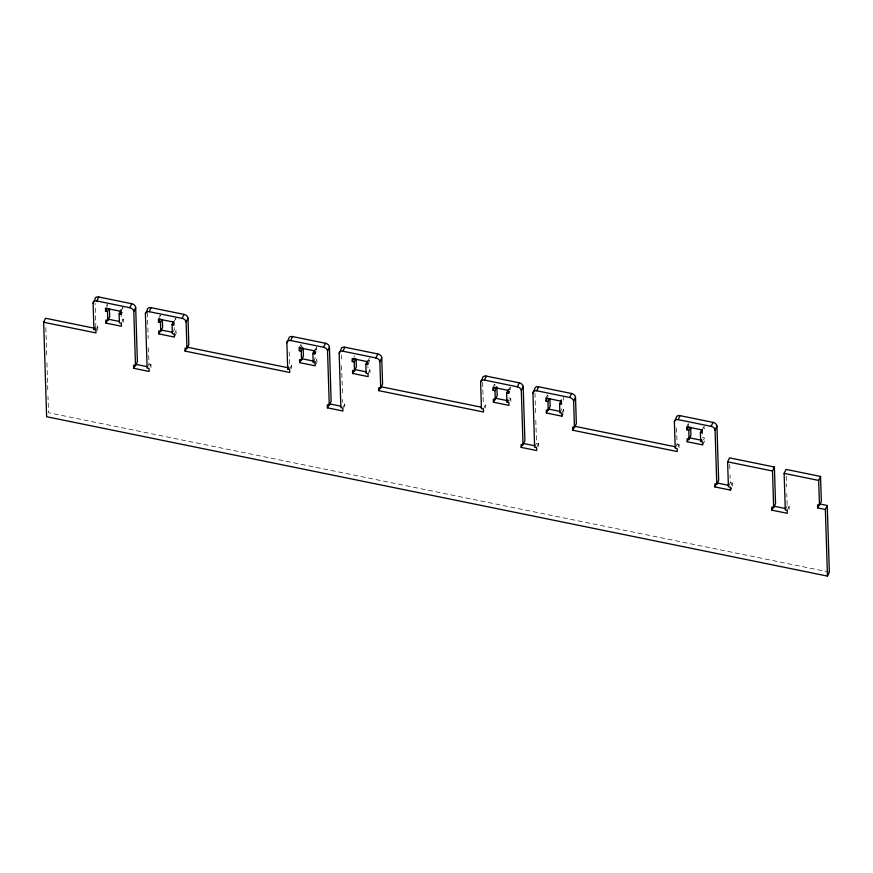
<?xml version="1.0" encoding="UTF-8"?>
<svg xmlns="http://www.w3.org/2000/svg" width="873" height="873" viewBox="0 0 873 873"><rect width="100%" height="100%" fill="white"/><g stroke="black" fill="none" stroke-linecap="round" stroke-linejoin="round"><path stroke-width="0.65" stroke-dasharray="4.37 3.27" d="M94.884 327.55L95.823 325.553L95.113 303.149M106.397 306.183L107.346 304.186L107.434 307.165M95.877 329.939L97.765 325.945L95.823 325.553M96.914 330.922L97.852 328.925L97.765 325.945M121.434 310.341L122.842 307.351L122.94 310.33L120.998 309.937M121.805 322.279L123.224 319.289L121.282 318.885L121.161 315.055M158.886 317.99L160.305 315L160.403 317.979M147.602 367.075L149.01 364.074L148.421 345.108M150.003 366.464L150.953 364.467L149.01 364.074M174.393 321.155L175.8 318.154L175.899 321.144M173.301 331.696L174.24 329.699L174.12 325.858M174.294 334.086L176.182 330.092L174.24 329.699M174.862 336.072L176.27 333.082L176.182 330.092M299.21 347.727L300.628 344.726M289.629 369.486L291.517 365.492L289.574 365.1L289.17 351.917M314.716 350.891L316.604 346.897M313.625 361.433L315.044 358.432L314.957 355.878M315.088 362.819L316.975 358.836L315.044 358.432M315.655 364.805L317.074 361.815L316.975 358.836M342.816 408.007L344.704 404.013L342.773 403.621L342.642 399.561M367.675 361.695L369.563 357.701L369.65 360.691L367.773 364.685M368.046 373.633L369.934 369.639L368.002 369.246L367.915 366.693M493.441 386.27L494.391 384.273M483.391 409.033L485.279 405.039L483.336 404.646M508.468 390.438L509.887 387.437M509.788 400.369L510.738 398.383L508.795 397.979L508.719 395.425M545.931 398.077L547.349 395.087M534.636 447.162L536.524 443.168L535.804 420.131M537.048 446.561L538.466 443.56L536.524 443.168M559.866 412.787L561.754 408.793L561.677 406.24M561.808 413.18L563.696 409.186L561.754 408.793M675.68 447.183L677.099 444.193L676.553 427.061M687.204 425.817L688.142 423.82M678.092 446.583L679.03 444.586L677.099 444.193M702.23 429.985L703.649 426.984M703.551 439.916L704.489 437.93L702.558 437.526L702.438 433.695M702.7 444.903L704.587 440.909L704.489 437.93M728.868 485.704L730.286 482.714L730.035 474.868M731.279 485.104L732.218 483.107L730.286 482.714M785.744 508.926L787.151 505.729M787.217 510.323L789.105 506.329L787.162 505.936L786.78 493.616M303.127 347.116L301.196 346.712L301.13 344.726M314.76 349.484L316.692 349.877L316.637 347.891M367.719 360.298L369.65 360.691M508.512 389.031L510.454 389.423L510.356 386.444M829.35 572.11L48.506 412.733L48.004 396.538M789.105 506.329L789.192 509.319M786.224 476.112L786.562 486.883M732.218 483.107L732.316 486.097M729.708 464.392L729.872 469.63M704.118 425.991L704.205 428.97M688.644 423.82L688.71 425.806M679.03 444.586L679.129 447.565M563.314 397.248L563.412 400.238M563.696 409.186L563.783 412.176M547.851 395.087L547.917 397.073M538.466 443.56L538.554 446.55M534.953 393.036L535.586 413.355M510.738 398.383L510.825 401.362M494.893 384.273L494.947 386.259M485.279 405.039L485.366 408.018M482.627 382.243L483.249 402.006M369.934 369.639L370.032 372.629M354.089 355.54L354.154 357.526M344.704 404.013L344.802 407.004M341.234 354.842L341.365 358.901M341.572 365.678L342.423 392.785M291.517 365.492L291.615 368.471M150.953 364.467L151.04 367.457M147.395 312.578L148.203 338.331M123.224 319.289L123.311 322.268M45.833 327.702L46.771 357.395M46.935 362.797L47.786 389.795"/><path stroke-width="1.31" d="M819.507 503.896L827.255 505.478L829.35 572.11L827.462 576.104L46.618 416.727L43.65 322.246L45.538 318.252L95.233 328.401M43.65 322.246L95.965 332.919L95.877 329.939L93.935 329.547L93.105 303.182L94.993 299.199A4.07 2.815 25.3 0 1 98.78 297.006L131.714 303.728A4.07 2.815 25.3 0 1 135.686 307.503L137.388 361.706L135.501 365.689L133.558 365.296L133.656 368.286L149.152 371.451L149.065 368.461L147.122 368.068L145.42 313.865L147.308 309.871A4.07 2.815 25.3 0 1 151.094 307.678L184.028 314.4A4.07 2.815 25.3 0 1 188.001 318.176L188.83 344.529L186.942 348.523L185 348.131L185.098 351.11L289.727 372.465L289.629 369.486L287.697 369.093L286.868 342.729L288.756 338.746A4.07 2.815 25.3 0 1 292.531 336.552L325.476 343.275A4.07 2.815 25.3 0 1 329.437 347.05L331.14 401.253L329.263 405.236L327.32 404.843L327.419 407.833L342.914 410.997L342.816 408.007L340.885 407.615L339.182 353.412L341.07 349.418A4.07 2.815 25.3 0 1 344.846 347.225L377.791 353.947A4.07 2.815 25.3 0 1 381.752 357.723L382.581 384.076L380.693 388.07L378.762 387.677L378.849 390.657L483.478 412.012L483.391 409.033L481.449 408.64L480.619 382.276L482.507 378.293A4.07 2.815 25.3 0 1 486.294 376.099L519.228 382.821A4.07 2.815 25.3 0 1 523.2 386.597L524.902 440.8L523.014 444.783L521.083 444.39L521.17 447.38L536.677 450.544L536.579 447.554L534.636 447.162L532.934 392.959L534.822 388.965A4.07 2.815 25.3 0 1 538.608 386.772L571.542 393.494A4.07 2.815 25.3 0 1 575.514 397.27L576.344 423.623L574.456 427.617L572.513 427.224L572.612 430.203L677.241 451.559L677.142 448.58L675.211 448.187L674.382 421.823L676.269 417.84A4.07 2.815 25.3 0 1 680.045 415.646L712.99 422.368A4.07 2.815 25.3 0 1 716.951 426.144L718.654 480.346L716.777 484.329L714.834 483.937L714.932 486.927L730.428 490.091L731.367 488.094M93.105 303.182A4.07 2.815 25.3 0 1 96.892 300.989L98.78 297.006M93.935 329.547L94.884 327.55M108.907 308.562L107.488 311.552L105.557 311.159L106.964 308.169M120.998 309.937L119.11 313.931L119.394 322.879L121.336 323.272L121.423 326.262L105.928 323.097L107.346 320.107M105.928 323.097L105.829 320.107L107.772 320.511L109.66 316.517L109.42 308.846M119.11 313.931L121.052 314.324L121.991 312.327M135.501 365.689L133.798 311.486A4.07 2.815 25.3 0 0 129.826 307.711L131.714 303.728M133.798 311.486L135.686 307.503M145.42 313.865A4.07 2.815 25.3 0 1 149.207 311.672L151.094 307.678M133.656 368.286L135.544 364.292L147.166 366.66M161.865 319.376L160.446 322.366L158.515 321.973L159.923 318.972M173.487 321.744L172.079 324.734L172.352 333.693L174.294 334.086L174.393 337.065L158.886 333.901L160.305 330.911M158.886 333.901L158.788 330.922L160.73 331.314L162.618 327.32L162.378 319.649M186.942 348.523L186.113 322.17A4.07 2.815 25.3 0 0 182.141 318.394L184.028 314.4M186.113 322.17L188.001 318.176M185.098 351.11L186.986 347.127L288.963 367.937M286.868 342.729A4.07 2.815 25.3 0 1 290.644 340.535L292.531 336.552M287.697 369.093L288.636 367.096M302.658 348.109L301.25 351.099L299.308 350.706L300.727 347.716M314.291 350.488L312.872 353.478L313.156 362.426L315.088 362.819L315.186 365.809L299.679 362.644L301.098 359.654M299.679 362.644L299.592 359.654L301.523 360.058L303.411 356.064L303.171 348.392M312.872 353.478L314.804 353.871L315.753 351.874M329.263 405.236L327.55 351.033A4.07 2.815 25.3 0 0 323.588 347.258L325.476 343.275M327.55 351.033L329.437 347.05M339.182 353.412A4.07 2.815 25.3 0 1 342.958 351.219L344.846 347.225M327.419 407.833L329.296 403.839L340.928 406.207M355.617 358.923L354.209 361.913L352.266 361.52L353.685 358.519M367.249 361.291L365.831 364.281L366.114 373.24L368.046 373.633L368.144 376.612L352.648 373.448L354.525 369.465L366.158 371.833M352.648 373.448L352.55 370.468L354.493 370.861L356.37 366.867L356.129 359.196M380.693 388.07L379.864 361.717A4.07 2.815 25.3 0 0 375.903 357.941L377.791 353.947M379.864 361.717L381.752 357.723M378.849 390.657L380.268 387.667M480.619 382.276A4.07 2.815 25.3 0 1 484.406 380.082L486.294 376.099M496.421 387.656L495.002 390.646L493.07 390.253L494.478 387.263M508.042 390.035L506.624 393.025L506.907 401.973L508.85 402.366L508.937 405.356L493.441 402.191L495.329 398.197L508.239 400.838M493.441 402.191L493.343 399.201L495.286 399.605L497.174 395.611L496.89 386.663M506.624 393.025L508.566 393.417L509.505 391.42M506.907 401.973L507.857 399.976M523.014 444.783L521.312 390.58A4.07 2.815 25.3 0 0 517.34 386.804L519.228 382.821M521.312 390.58L523.2 386.597M532.934 392.959A4.07 2.815 25.3 0 1 536.72 390.766L538.608 386.772M521.17 447.38L522.589 444.379M549.379 398.47L547.96 401.46L546.029 401.067L547.436 398.066M562.845 414.162L561.906 416.159L546.4 412.994L548.288 409.011L559.909 411.379M546.4 412.994L546.312 410.015L548.244 410.408L550.132 406.414L549.892 398.743M561.906 416.159L561.808 413.18L559.866 412.787L559.593 403.828L561.47 399.845M574.456 427.617L573.626 401.264A4.07 2.815 25.3 0 0 569.654 397.488L571.542 393.494M573.626 401.264L575.514 397.27M572.612 430.203L574.499 426.22L675.156 446.758M674.382 421.823A4.07 2.815 25.3 0 1 678.157 419.629L680.045 415.646M690.172 427.203L688.764 430.193L686.822 429.8L688.24 426.81M701.805 429.581L700.386 432.572L700.67 441.52L702.601 441.913L702.7 444.903L687.193 441.738L688.611 438.748M687.193 441.738L687.106 438.748L689.037 439.152L690.925 435.158L690.685 427.486M700.67 441.52L701.608 439.523M716.777 484.329L715.063 430.127A4.07 2.815 25.3 0 0 711.102 426.351L712.99 422.368M715.063 430.127L716.951 426.144M714.932 486.927L716.809 482.933L728.442 485.301M730.428 490.091L730.33 487.101L728.398 486.708L727.613 461.839L729.501 457.856L774.384 467.011L775.54 503.568L773.653 507.551L771.71 507.158L771.808 510.148L787.304 513.302L787.217 510.323L785.274 509.93L784.129 473.373L786.016 469.39L820.565 476.44L821.351 501.298L819.463 505.292L817.521 504.9L817.619 507.879L825.367 509.461L827.255 505.478M773.653 507.551L772.507 471.005L774.384 467.011M771.808 510.148L773.227 507.148M819.463 505.292L818.678 480.434L820.565 476.44M817.619 507.879L819.038 504.889M96.892 300.989L129.826 307.711M149.207 311.672L182.141 318.394M290.644 340.535L323.588 347.258M342.958 351.219L375.903 357.941M484.406 380.082L517.34 386.804M536.72 390.766L569.654 397.488M678.157 419.629L711.102 426.351M172.079 324.734L174.011 325.138L173.923 322.148L158.417 318.983L158.515 321.973M365.831 364.281L367.773 364.685L367.675 361.695L352.179 358.53L352.266 361.52M559.593 403.828L561.525 404.232L561.437 401.242L545.931 398.077L546.029 401.067M700.386 432.572L702.329 432.964L702.23 429.985L686.735 426.821L686.822 429.8M107.816 319.103L119.437 321.482M160.774 329.918L172.396 332.286M301.567 358.65L314.487 361.291M689.081 437.744L702.001 440.385M380.737 386.674L481.394 407.211M727.613 461.839L772.507 471.005M784.129 473.373L818.678 480.434M523.058 443.386L534.68 445.754M773.696 506.154L785.318 508.523M825.367 509.461L827.462 576.104M688.764 430.193L689.037 439.152M547.96 401.46L548.244 410.408M508.566 393.417L508.468 390.438L492.972 387.274L493.07 390.253M495.002 390.646L495.286 399.605M354.209 361.913L354.493 370.861M314.804 353.871L314.716 350.891L299.21 347.727L299.308 350.706M301.25 351.099L301.523 360.058M160.446 322.366L160.73 331.314M121.052 314.324L120.954 311.345L105.458 308.18L105.557 311.159M107.488 311.552L107.772 320.511"/></g></svg>
